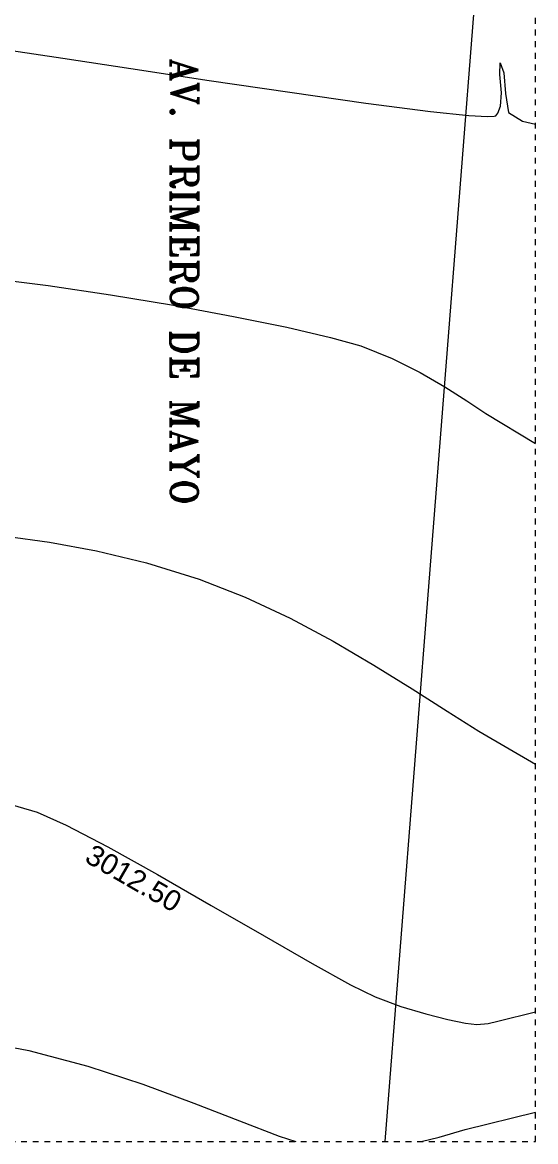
# Model space of a CAD drawing. Header units: metres. Extents: x 48 to 635, y -15 to 39.
# Drawn here: x 380.93 to 390.26, y 3.75 to 24.1 of the extents above; entities that cross this region are included whole.
import ezdxf

# ---------------------------------------------------------------- set-up
doc = ezdxf.new("R2010")
doc.units = ezdxf.units.M
doc.header["$MEASUREMENT"] = 0
doc.linetypes.add('Dashed', pattern=[0.211667, 0.105833, -0.105833])
doc.layers.add('Interior - Furniture', color=7, linetype='Continuous')
doc.styles.add('GENERATED_STYLE_1', font='')
doc.styles.add('GENERATED_STYLE_2', font='romant.shx')
doc.styles.get('GENERATED_STYLE_1').set_extended_font_data('Arial')

msp = doc.modelspace()

# ---------------------------------------------------------------- linework, layer by layer
at = {"layer": 'Interior - Furniture', "color": 8, "linetype": 'Dashed', "lineweight": 13}
for p, q in [((390.261, 3.751), (390.261, 38.751)), ((352.761, 3.751), (390.261, 3.751))]:
    msp.add_line(p, q, dxfattribs=at)
at = {"layer": 'Interior - Furniture', "color": 8, "linetype": 'Continuous', "lineweight": 13}
for p, q in [((389.729, 31.874), (387.522, 3.751)), ((380.738, 23.584), (381.669, 23.446)), ((381.669, 23.446), (382.908, 23.258)), ((382.908, 23.258), (384.327, 23.043)), ((389.608, 23.15), (389.619, 23.359)), ((389.619, 23.359), (389.683, 23.177)), ((384.327, 23.043), (385.794, 22.825)), ((389.639, 22.817), (389.608, 23.15)), ((389.683, 23.177), (389.712, 22.801)), ((385.794, 22.825), (387.178, 22.629)), ((389.625, 22.571), (389.639, 22.817)), ((389.712, 22.801), (389.77, 22.461)), ((387.178, 22.629), (388.351, 22.477)), ((388.351, 22.477), (389.048, 22.403)), ((389.048, 22.403), (389.387, 22.383)), ((389.387, 22.383), (389.51, 22.39)), ((389.51, 22.39), (389.537, 22.4)), ((389.537, 22.4), (389.577, 22.445)), ((389.577, 22.445), (389.625, 22.571)), ((389.77, 22.461), (390.022, 22.3)), ((390.022, 22.3), (390.261, 22.244)), ((380.348, 19.447), (381.404, 19.313)), ((381.404, 19.313), (382.536, 19.145)), ((382.536, 19.145), (383.678, 18.954)), ((383.678, 18.954), (384.768, 18.753)), ((384.768, 18.753), (385.741, 18.554)), ((385.741, 18.554), (386.534, 18.371)), ((386.534, 18.371), (387.083, 18.214)), ((387.083, 18.214), (387.657, 17.987)), ((387.657, 17.987), (388.165, 17.733)), ((388.165, 17.733), (388.613, 17.47)), ((388.613, 17.47), (389.008, 17.216)), ((389.008, 17.216), (389.355, 16.989)), ((389.355, 16.989), (390.261, 16.442)), ((380.632, 14.754), (381.425, 14.649)), ((381.425, 14.649), (382.281, 14.491)), ((382.281, 14.491), (383.191, 14.27)), ((383.191, 14.27), (384.144, 13.976)), ((384.144, 13.976), (384.984, 13.65)), ((384.984, 13.65), (385.799, 13.267)), ((385.799, 13.267), (386.581, 12.847)), ((386.581, 12.847), (387.323, 12.411)), ((387.323, 12.411), (388.017, 11.981)), ((388.017, 11.981), (388.654, 11.575)), ((388.654, 11.575), (389.229, 11.215)), ((389.229, 11.215), (390.261, 10.611)), ((379.927, 5.617), (381.051, 5.408)), ((381.051, 5.408), (382.121, 5.123)), ((382.121, 5.123), (383.125, 4.794)), ((383.125, 4.794), (384.048, 4.451)), ((384.048, 4.451), (384.878, 4.126)), ((388.979, 3.974), (390.261, 4.285)), ((384.878, 4.126), (385.6, 3.85)), ((388.507, 3.835), (388.979, 3.974)), ((385.6, 3.85), (385.906, 3.751)), ((388.18, 3.751), (388.507, 3.835))]:
    msp.add_line(p, q, dxfattribs=at)
at = {"layer": 'Interior - Furniture', "color": 7, "linetype": 'Continuous', "lineweight": 13}
for p, q in [((380.605, 9.916), (381.205, 9.739)), ((381.205, 9.739), (381.731, 9.506)), ((381.731, 9.506), (382.487, 9.11)), ((382.487, 9.11), (383.392, 8.605)), ((383.392, 8.605), (384.365, 8.046)), ((384.365, 8.046), (385.328, 7.49)), ((385.328, 7.49), (386.198, 6.99)), ((386.198, 6.99), (386.897, 6.602)), ((386.897, 6.602), (387.343, 6.382)), ((387.343, 6.382), (387.814, 6.209)), ((387.814, 6.209), (388.267, 6.072)), ((389.574, 5.94), (390.261, 6.112)), ((388.267, 6.072), (388.668, 5.97)), ((388.668, 5.97), (388.987, 5.906)), ((388.987, 5.906), (389.192, 5.88)), ((389.401, 5.896), (389.574, 5.94)), ((389.192, 5.88), (389.401, 5.896))]:
    msp.add_line(p, q, dxfattribs=at)

# ---------------------------------------------------------------- texts
at = {"layer": 'Interior - Furniture', "color": 8, "lineweight": 13, "insert": (383.878, 23.445), "char_height": 0.5, "attachment_point": 4, "rotation": 270, "style": 'GENERATED_STYLE_2'}
msp.add_mtext('\\A1;{\\pql;\\Fromant.shx;AV. PRIMERO DE MAYO}', dxfattribs=at)
at = {"layer": 'Interior - Furniture', "color": 104, "lineweight": 13, "true_color": 0x029e21, "insert": (382.041, 8.846), "char_height": 0.375, "attachment_point": 7, "rotation": 330.0313, "style": 'GENERATED_STYLE_1'}
msp.add_mtext('\\A1;{\\pql;\\fArial|b0|i0|c0|p34;3012.50}', dxfattribs=at)

doc.saveas('drawing.dxf')
